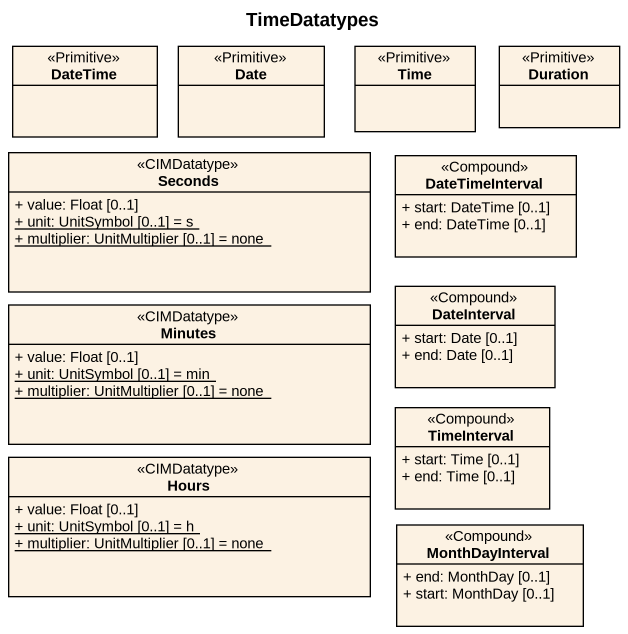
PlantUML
@startuml
title TimeDatatypes
hide circle
hide empty members
skinparam classAttributeIconSize 0
class DateTime <<Primitive>>
class Date <<Primitive>>
class Time <<Primitive>>
class Duration <<Primitive>>
class Seconds <<CIMDatatype>> {
  + value: Float [0..1]
  {static} + unit: UnitSymbol [0..1] = s
  {static} + multiplier: UnitMultiplier [0..1] = none
}
class DateTimeInterval <<Compound>> {
  + start: DateTime [0..1]
  + end: DateTime [0..1]
}
class Minutes <<CIMDatatype>> {
  + value: Float [0..1]
  {static} + unit: UnitSymbol [0..1] = min
  {static} + multiplier: UnitMultiplier [0..1] = none
}
class DateInterval <<Compound>> {
  + start: Date [0..1]
  + end: Date [0..1]
}
class Hours <<CIMDatatype>> {
  + value: Float [0..1]
  {static} + unit: UnitSymbol [0..1] = h
  {static} + multiplier: UnitMultiplier [0..1] = none
}
class TimeInterval <<Compound>> {
  + start: Time [0..1]
  + end: Time [0..1]
}
class MonthDayInterval <<Compound>> {
  + end: MonthDay [0..1]
  + start: MonthDay [0..1]
}
@enduml
